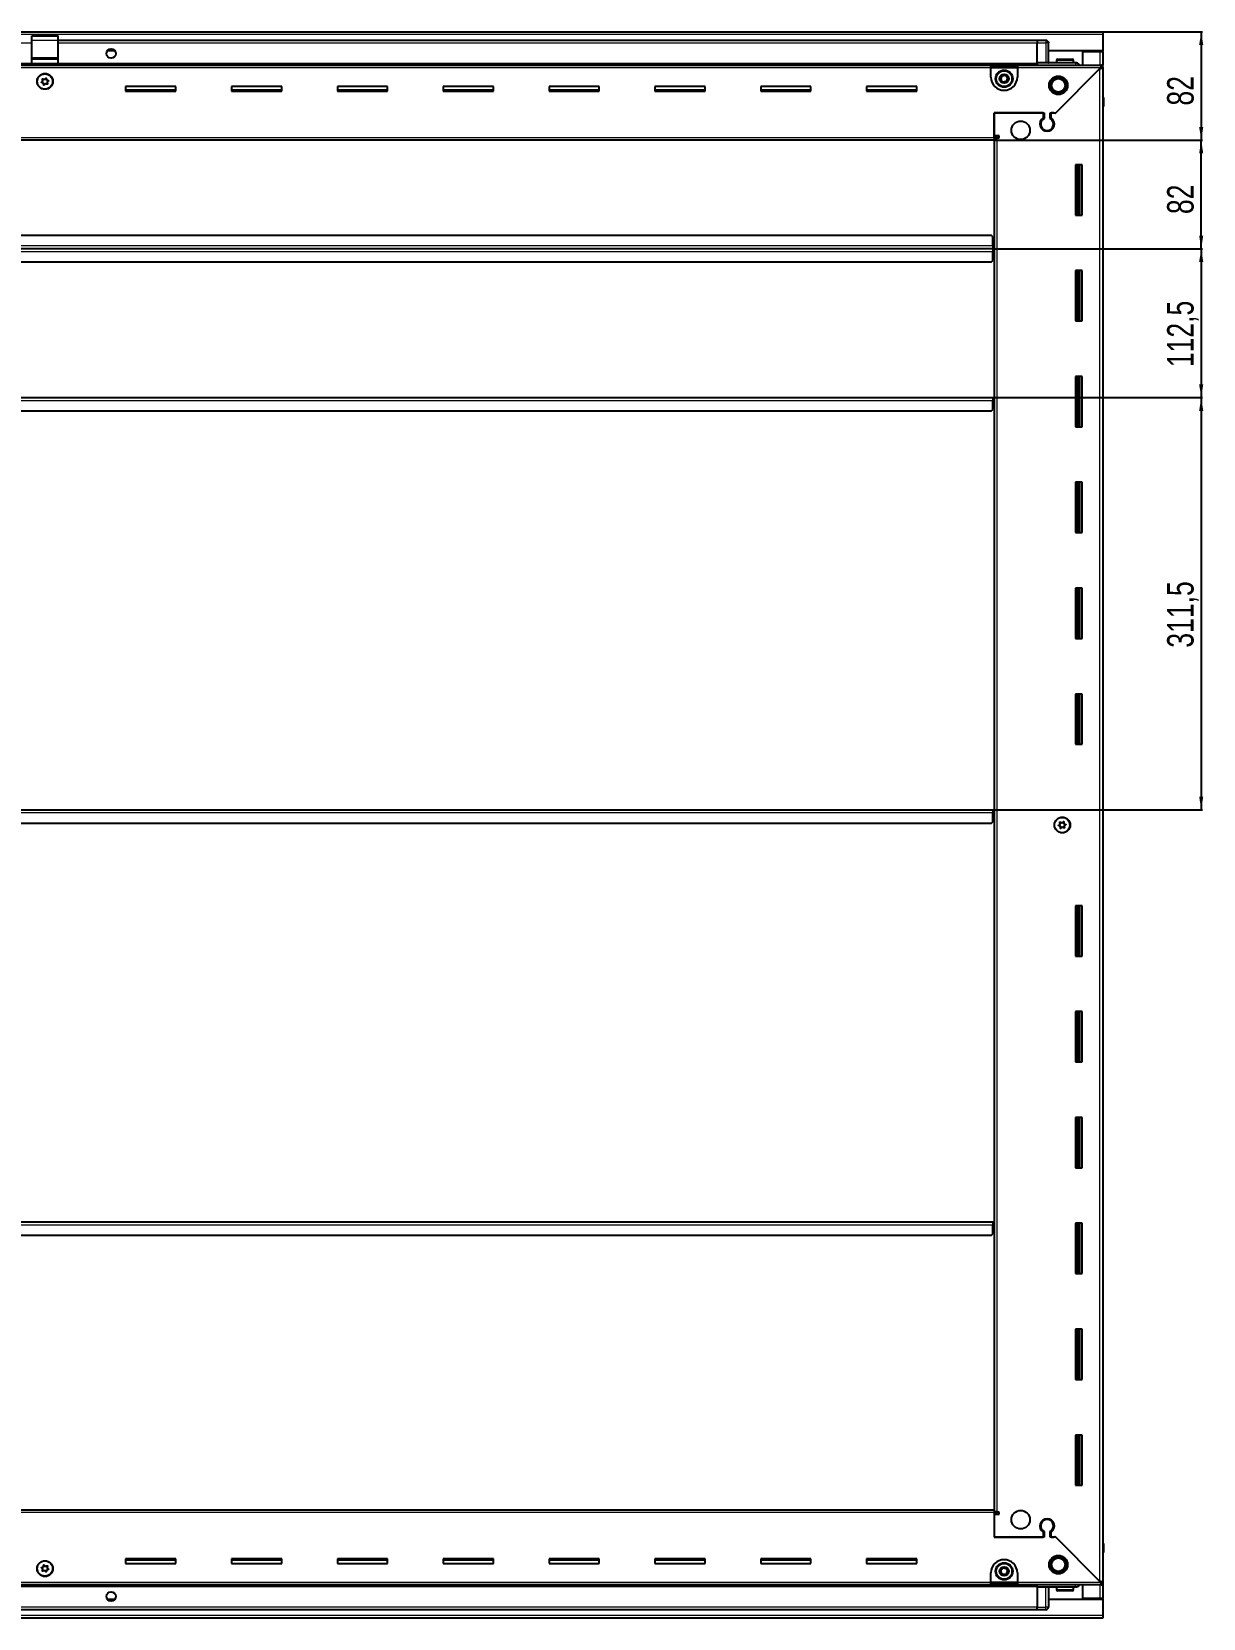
# Model space of a CAD drawing. Header units: millimetres. Extents: x 1132 to 6872, y -1199 to 2270.
# Drawn here: x 5987 to 6872, y 848 to 2047 of the extents above; entities that cross this region are included whole.
import ezdxf

# ---------------------------------------------------------------- set-up
doc = ezdxf.new("R2010")
doc.units = ezdxf.units.MM
doc.layers.add('FORMAT', color=7, linetype='Continuous')
doc.styles.add('SLDTEXTSTYLE0', font='TXT', dxfattribs={"width": 0.75})
doc.dimstyles.new('SLDDIMSTYLE0', dxfattribs={"dimtxt": 20, "dimasz": 10, "dimexe": 0, "dimexo": 0.0625, "dimgap": 5, "dimtad": 2, "dimdec": 1, "dimrnd": 1e-09, "dimzin": 12, "dimdsep": 46, "dimtxsty": 'SLDTEXTSTYLE0', "dimsah": 1, "dimcen": 0.09, "dimadec": 0, "dimazin": 3, "dimtfac": 1, "dimtofl": 0, "dimtmove": 0, "dimatfit": 3, "dimfxl": 0, "dimfrac": 2, "dimtolj": 1, "dimtzin": 12, "dimarcsym": 0})

# ---------------------------------------------------------------- blocks, each defined once
blk = doc.blocks.new('_D_7')
at = {"layer": 'FORMAT'}
for p, q in [((6796.1, 2046.6), (6871.6, 2046.6)), ((6870.6, 2046.6), (6870.6, 1964.6)), ((6714.1, 1964.6), (6871.6, 1964.6))]:
    blk.add_line(p, q, dxfattribs=at)
for points in [[(6870.6, 2046.6), (6869, 2036.6), (6872.1, 2036.6)], [(6870.6, 1964.6), (6872.1, 1974.6), (6869, 1974.6)]]:
    blk.add_solid(points, dxfattribs=at)
at = {"layer": 'FORMAT', "insert": (6844.8, 1990.8), "char_height": 20, "attachment_point": 1, "rotation": 90, "style": 'SLDTEXTSTYLE0'}
blk.add_mtext('82', dxfattribs=at)
blk = doc.blocks.new('_D_8')
at = {"layer": 'FORMAT'}
for p, q in [((6714.1, 1964.6), (6871.6, 1964.6)), ((6870.6, 1882.6), (6870.6, 1964.6)), ((6713.1, 1882.6), (6871.6, 1882.6))]:
    blk.add_line(p, q, dxfattribs=at)
for points in [[(6870.6, 1964.6), (6869, 1954.6), (6872.1, 1954.6)], [(6870.6, 1882.6), (6872.1, 1892.6), (6869, 1892.6)]]:
    blk.add_solid(points, dxfattribs=at)
at = {"layer": 'FORMAT', "insert": (6844.8, 1908.8), "char_height": 20, "attachment_point": 1, "rotation": 90, "style": 'SLDTEXTSTYLE0'}
blk.add_mtext('82', dxfattribs=at)
blk = doc.blocks.new('_D_9')
at = {"layer": 'FORMAT'}
for p, q in [((6713.1, 1882.6), (6871.6, 1882.6)), ((6870.6, 1882.6), (6870.6, 1770.1)), ((6713.1, 1770.1), (6871.6, 1770.1))]:
    blk.add_line(p, q, dxfattribs=at)
for points in [[(6870.6, 1882.6), (6869, 1872.6), (6872.1, 1872.6)], [(6870.6, 1770.1), (6872.1, 1780.1), (6869, 1780.1)]]:
    blk.add_solid(points, dxfattribs=at)
at = {"layer": 'FORMAT', "insert": (6844.8, 1793.1), "char_height": 20, "attachment_point": 1, "rotation": 90, "style": 'SLDTEXTSTYLE0'}
blk.add_mtext('112,5', dxfattribs=at)
blk = doc.blocks.new('_D_10')
at = {"layer": 'FORMAT'}
for p, q in [((6713.1, 1770.1), (6871.6, 1770.1)), ((6870.6, 1770.1), (6870.6, 1458.6)), ((6713.1, 1458.6), (6871.6, 1458.6))]:
    blk.add_line(p, q, dxfattribs=at)
for points in [[(6870.6, 1770.1), (6869, 1760.1), (6872.1, 1760.1)], [(6870.6, 1458.6), (6872.1, 1468.6), (6869, 1468.6)]]:
    blk.add_solid(points, dxfattribs=at)
at = {"layer": 'FORMAT', "insert": (6844.8, 1581.1), "char_height": 20, "attachment_point": 1, "rotation": 90, "style": 'SLDTEXTSTYLE0'}
blk.add_mtext('311,5', dxfattribs=at)

msp = doc.modelspace()

# ---------------------------------------------------------------- linework, layer by layer
at = {"color": 7, "linetype": 'Continuous', "lineweight": 25}
for p, q in [((5197.09, 2046.6), (6796.09, 2046.6)), ((5986.59, 2043.6), (6006.59, 2043.6)), ((5986.59, 2040.34), (5986.59, 2043.6)), ((5986.59, 2027.19), (5986.59, 2040.34)), ((6006.59, 2040.34), (6006.59, 2043.6)), ((6006.59, 2027.19), (6006.59, 2040.34)), ((6746.59, 2039.95), (6006.59, 2039.95)), ((6746.59, 2040.1), (6746.59, 2040.1)), ((6753.09, 2040.1), (6746.59, 2040.1)), ((6753.09, 2040.1), (6746.59, 2040.1)), ((6746.59, 2040.1), (6746.59, 2038.1)), ((6796.09, 2046.6), (6796.09, 2044.5)), ((6796.09, 2044.5), (6796.09, 2032.1)), ((5986.59, 2026.1), (5986.59, 2027.19)), ((6006.59, 2026.1), (6006.59, 2027.19)), ((6049.46, 2032.1), (6043.71, 2032.1)), ((6746.59, 2023.1), (6746.59, 2038.1)), ((6755.09, 2038.1), (6755.09, 2038.1)), ((6755.09, 2023.1), (6755.09, 2038.1)), ((6796.09, 2032.1), (6755.09, 2032.1)), ((6781.09, 2031.6), (6793.99, 2031.6)), ((6781.09, 2021.35), (6781.09, 2031.6)), ((6793.99, 2031.6), (6796.09, 2031.6)), ((6794.59, 2031.6), (6794.59, 2032.1)), ((6796.09, 2031.6), (6796.09, 2032.1)), ((6796.09, 2031.6), (6796.09, 2021.35)), ((5246.59, 2021.95), (6746.59, 2021.95)), ((5281.59, 2021.35), (6711.59, 2021.35)), ((5986.59, 2026.1), (6006.59, 2026.1)), ((5986.59, 2022.6), (5986.59, 2026.1)), ((5986.59, 2022.6), (6006.59, 2022.6)), ((5990.59, 2022.6), (5990.59, 2021.95)), ((5993.09, 2021.95), (5993.09, 2022.6)), ((6000.09, 2021.95), (6000.09, 2022.6)), ((6002.59, 2021.95), (6002.59, 2022.6)), ((6006.59, 2022.6), (6006.59, 2026.1)), ((6711.59, 2019.25), (6711.59, 2021.35)), ((6711.59, 2021.35), (6731.59, 2021.35)), ((6711.59, 2019.85), (6731.59, 2019.85)), ((6711.59, 2012.35), (6711.59, 2019.25)), ((6731.59, 2021.35), (6795.09, 2021.35)), ((6731.59, 2021.35), (6731.59, 2019.25)), ((6731.59, 2019.25), (6731.59, 2012.35)), ((6746.59, 2023.1), (6746.59, 2022.6)), ((6775.59, 2023.1), (6746.59, 2023.1)), ((6748.09, 2023.04), (6748.09, 2023.1)), ((6793.99, 2018.75), (6759.89, 1984.65)), ((6760.59, 1985.35), (6794.49, 2019.25)), ((6761.09, 2025), (6761.09, 2023.1)), ((6761.89, 2025.8), (6773.29, 2025.8)), ((6774.09, 2023.1), (6774.09, 2025)), ((6794.59, 2019.35), (6796.09, 2019.35)), ((6795.09, 2019.85), (6795.09, 2021.35)), ((6795.09, 2021.35), (6796.09, 2021.35)), ((6795.09, 2019.85), (6796.09, 2019.85)), ((6796.09, 2019.85), (6796.09, 2021.35)), ((6796.09, 2019.85), (6796.09, 2019.35)), ((6796.09, 2019.35), (6796.09, 874.85)), ((6095.59, 2005.1), (6057.59, 2005.1)), ((6057.59, 2005.1), (6057.59, 2001.6)), ((6095.59, 2002.35), (6057.59, 2002.35)), ((6095.59, 2001.6), (6095.59, 2005.1)), ((6175.59, 2005.1), (6137.59, 2005.1)), ((6137.59, 2005.1), (6137.59, 2001.6)), ((6175.59, 2002.35), (6137.59, 2002.35)), ((6175.59, 2001.6), (6175.59, 2005.1)), ((6255.59, 2005.1), (6217.59, 2005.1)), ((6217.59, 2005.1), (6217.59, 2001.6)), ((6255.59, 2002.35), (6217.59, 2002.35)), ((6255.59, 2001.6), (6255.59, 2005.1)), ((6335.59, 2005.1), (6297.59, 2005.1)), ((6297.59, 2005.1), (6297.59, 2001.6)), ((6335.59, 2002.35), (6297.59, 2002.35)), ((6335.59, 2001.6), (6335.59, 2005.1)), ((6415.59, 2005.1), (6377.59, 2005.1)), ((6377.59, 2005.1), (6377.59, 2001.6)), ((6415.59, 2002.35), (6377.59, 2002.35)), ((6415.59, 2001.6), (6415.59, 2005.1)), ((6495.59, 2005.1), (6457.59, 2005.1)), ((6457.59, 2005.1), (6457.59, 2001.6)), ((6495.59, 2002.35), (6457.59, 2002.35)), ((6495.59, 2001.6), (6495.59, 2005.1)), ((6575.59, 2005.1), (6537.59, 2005.1)), ((6537.59, 2005.1), (6537.59, 2001.6)), ((6575.59, 2002.35), (6537.59, 2002.35)), ((6575.59, 2001.6), (6575.59, 2005.1)), ((6655.59, 2005.1), (6617.59, 2005.1)), ((6617.59, 2005.1), (6617.59, 2001.6)), ((6655.59, 2002.35), (6617.59, 2002.35)), ((6655.59, 2001.6), (6655.59, 2005.1)), ((6057.59, 2001.6), (6095.59, 2001.6)), ((6137.59, 2001.6), (6175.59, 2001.6)), ((6217.59, 2001.6), (6255.59, 2001.6)), ((6297.59, 2001.6), (6335.59, 2001.6)), ((6377.59, 2001.6), (6415.59, 2001.6)), ((6457.59, 2001.6), (6495.59, 2001.6)), ((6537.59, 2001.6), (6575.59, 2001.6)), ((6617.59, 2001.6), (6655.59, 2001.6)), ((6796.09, 1997.93), (6796.09, 1997.93)), ((6796.59, 1996.6), (6796.59, 1990.1)), ((6796.59, 1990.1), (6796.59, 1996.6)), ((6714.09, 1985.35), (6751.79, 1985.35)), ((6714.09, 1966.7), (6714.09, 1985.35)), ((6714.09, 1985.35), (6714.09, 1968.1)), ((6751.09, 1985.35), (6714.09, 1985.35)), ((6751.09, 1985.35), (6751.09, 1981.46)), ((6751.79, 1985.35), (6751.79, 1981.07)), ((6756.39, 1985.35), (6760.59, 1985.35)), ((6756.39, 1981.07), (6756.39, 1985.35)), ((6759.19, 1985.35), (6757.09, 1985.35)), ((6757.09, 1981.46), (6757.09, 1985.35)), ((6759.89, 1984.65), (6759.19, 1985.35)), ((6796.09, 1990.1), (6796.59, 1990.1)), ((6796.44, 904.1), (6796.44, 1990.1)), ((6796.59, 1990.1), (6796.59, 1990.1)), ((6796.59, 1990.1), (6796.59, 1990.1)), ((6714.09, 1968.1), (6716.94, 1968.1)), ((6716.09, 1967.1), (6714.09, 1967.1)), ((6714.09, 1966.7), (6714.09, 1964.6)), ((6716.09, 1966.1), (6716.09, 1967.1)), ((6756.09, 1972.49), (6756.09, 1971.73)), ((6714.09, 1964.6), (5279.09, 1964.6)), ((6714.09, 1966.1), (6716.19, 1966.1)), ((6714.09, 1964.6), (6714.09, 929.6)), ((6716.94, 1966.1), (6716.19, 1966.1)), ((6775.59, 1946.1), (6775.59, 1908.1)), ((6780.59, 1946.1), (6775.59, 1946.1)), ((6776.61, 1946.1), (6776.61, 1908.1)), ((6776.65, 1946.1), (6776.65, 1908.1)), ((6778.44, 1946.1), (6778.44, 1908.1)), ((6780.59, 1908.1), (6780.59, 1946.1)), ((6775.59, 1908.1), (6780.59, 1908.1)), ((6713.09, 1882.6), (5280.09, 1882.6)), ((6712.09, 1892.6), (5281.09, 1892.6)), ((6713.09, 1891.6), (6712.09, 1892.6)), ((6713.09, 1884.7), (6713.09, 1891.6)), ((6713.34, 1885.45), (6713.09, 1885.45)), ((6713.09, 1884.7), (6713.09, 1882.6)), ((6713.09, 1882.6), (6713.09, 1880.5)), ((6713.34, 1882.6), (6713.34, 1885.45)), ((6713.34, 1879.75), (6713.34, 1882.6)), ((6714.09, 1882.6), (6713.34, 1882.6)), ((5281.09, 1872.6), (6712.09, 1872.6)), ((6712.09, 1872.6), (6713.09, 1873.6)), ((6713.09, 1873.6), (6713.09, 1880.5)), ((6713.09, 1879.75), (6713.34, 1879.75)), ((6775.59, 1866.1), (6775.59, 1828.1)), ((6780.59, 1866.1), (6775.59, 1866.1)), ((6776.61, 1866.1), (6776.61, 1828.1)), ((6776.65, 1866.1), (6776.65, 1828.1)), ((6778.44, 1866.1), (6778.44, 1828.1)), ((6780.59, 1828.1), (6780.59, 1866.1)), ((6775.59, 1828.1), (6780.59, 1828.1)), ((6775.59, 1786.1), (6775.59, 1748.1)), ((6780.59, 1786.1), (6775.59, 1786.1)), ((6776.61, 1786.1), (6776.61, 1748.1)), ((6776.65, 1786.1), (6776.65, 1748.1)), ((6778.44, 1786.1), (6778.44, 1748.1)), ((6780.59, 1748.1), (6780.59, 1786.1)), ((5280.09, 1770.1), (6713.09, 1770.1)), ((6713.09, 1770.1), (6713.09, 1768)), ((6713.09, 1761.1), (6713.09, 1768)), ((6713.09, 1767.25), (6713.34, 1767.25)), ((6713.34, 1767.25), (6713.34, 1770.1)), ((6713.34, 1770.1), (6714.09, 1770.1)), ((5281.09, 1760.1), (6712.09, 1760.1)), ((6712.09, 1760.1), (6713.09, 1761.1)), ((6775.59, 1748.1), (6780.59, 1748.1)), ((6775.59, 1706.1), (6775.59, 1668.1)), ((6780.59, 1706.1), (6775.59, 1706.1)), ((6776.61, 1706.1), (6776.61, 1668.1)), ((6776.65, 1706.1), (6776.65, 1668.1)), ((6778.44, 1706.1), (6778.44, 1668.1)), ((6780.59, 1668.1), (6780.59, 1706.1)), ((6775.59, 1668.1), (6780.59, 1668.1)), ((6775.59, 1626.1), (6775.59, 1588.1)), ((6780.59, 1626.1), (6775.59, 1626.1)), ((6776.61, 1626.1), (6776.61, 1588.1)), ((6776.65, 1626.1), (6776.65, 1588.1)), ((6778.44, 1626.1), (6778.44, 1588.1)), ((6780.59, 1588.1), (6780.59, 1626.1)), ((6775.59, 1588.1), (6780.59, 1588.1)), ((6775.59, 1546.1), (6775.59, 1508.1)), ((6780.59, 1546.1), (6775.59, 1546.1)), ((6776.61, 1546.1), (6776.61, 1508.1)), ((6776.65, 1546.1), (6776.65, 1508.1)), ((6778.44, 1546.1), (6778.44, 1508.1)), ((6780.59, 1508.1), (6780.59, 1546.1)), ((6775.59, 1508.1), (6780.59, 1508.1)), ((5280.09, 1458.6), (6713.09, 1458.6)), ((6713.09, 1458.6), (6713.09, 1456.5)), ((6713.09, 1449.6), (6713.09, 1456.5)), ((6713.09, 1455.75), (6713.34, 1455.75)), ((6713.34, 1455.75), (6713.34, 1458.6)), ((6713.34, 1458.6), (6714.09, 1458.6)), ((5281.09, 1448.6), (6712.09, 1448.6)), ((6712.09, 1448.6), (6713.09, 1449.6)), ((6775.59, 1386.1), (6775.59, 1348.1)), ((6780.59, 1386.1), (6775.59, 1386.1)), ((6776.61, 1386.1), (6776.61, 1348.1)), ((6776.65, 1386.1), (6776.65, 1348.1)), ((6778.44, 1386.1), (6778.44, 1348.1)), ((6780.59, 1348.1), (6780.59, 1386.1)), ((6775.59, 1348.1), (6780.59, 1348.1)), ((6775.59, 1306.1), (6775.59, 1268.1)), ((6780.59, 1306.1), (6775.59, 1306.1)), ((6776.61, 1306.1), (6776.61, 1268.1)), ((6776.65, 1306.1), (6776.65, 1268.1)), ((6778.44, 1306.1), (6778.44, 1268.1)), ((6780.59, 1268.1), (6780.59, 1306.1)), ((6775.59, 1268.1), (6780.59, 1268.1)), ((6775.59, 1226.1), (6775.59, 1188.1)), ((6780.59, 1226.1), (6775.59, 1226.1)), ((6776.61, 1226.1), (6776.61, 1188.1)), ((6776.65, 1226.1), (6776.65, 1188.1)), ((6778.44, 1226.1), (6778.44, 1188.1)), ((6780.59, 1188.1), (6780.59, 1226.1)), ((6775.59, 1188.1), (6780.59, 1188.1)), ((5280.09, 1147.1), (6713.09, 1147.1)), ((6713.09, 1147.1), (6713.09, 1145)), ((6713.09, 1138.1), (6713.09, 1145)), ((6713.09, 1144.25), (6713.34, 1144.25)), ((6713.34, 1144.25), (6713.34, 1147.1)), ((6713.34, 1147.1), (6714.09, 1147.1)), ((6775.59, 1146.1), (6775.59, 1108.1)), ((6780.59, 1146.1), (6775.59, 1146.1)), ((6776.61, 1146.1), (6776.61, 1108.1)), ((6776.65, 1146.1), (6776.65, 1108.1)), ((6778.44, 1146.1), (6778.44, 1108.1)), ((6780.59, 1108.1), (6780.59, 1146.1)), ((5281.09, 1137.1), (6712.09, 1137.1)), ((6712.09, 1137.1), (6713.09, 1138.1)), ((6775.59, 1108.1), (6780.59, 1108.1)), ((6775.59, 1066.1), (6775.59, 1028.1)), ((6780.59, 1066.1), (6775.59, 1066.1)), ((6776.61, 1066.1), (6776.61, 1028.1)), ((6776.65, 1066.1), (6776.65, 1028.1)), ((6778.44, 1066.1), (6778.44, 1028.1)), ((6780.59, 1028.1), (6780.59, 1066.1)), ((6775.59, 1028.1), (6780.59, 1028.1)), ((6775.59, 986.1), (6775.59, 948.1)), ((6780.59, 986.1), (6775.59, 986.1)), ((6776.61, 986.1), (6776.61, 948.1)), ((6776.65, 986.1), (6776.65, 948.1)), ((6778.44, 986.1), (6778.44, 948.1)), ((6780.59, 948.1), (6780.59, 986.1)), ((6775.59, 948.1), (6780.59, 948.1)), ((5279.09, 929.6), (6714.09, 929.6)), ((6714.09, 929.6), (6714.09, 927.5)), ((6716.19, 928.1), (6714.09, 928.1)), ((6714.09, 927.5), (6714.09, 908.85)), ((6714.09, 927.1), (6716.09, 927.1)), ((6714.09, 926.1), (6714.09, 908.85)), ((6716.94, 926.1), (6714.09, 926.1)), ((6716.09, 927.1), (6716.09, 928.1)), ((6716.19, 928.1), (6716.94, 928.1)), ((6751.09, 912.74), (6751.09, 908.85)), ((6751.79, 913.14), (6751.79, 908.85)), ((6756.09, 922.48), (6756.09, 921.72)), ((6756.39, 908.85), (6756.39, 913.14)), ((6757.09, 908.85), (6757.09, 912.74)), ((6751.79, 908.85), (6714.09, 908.85)), ((6714.09, 908.85), (6751.09, 908.85)), ((6760.59, 908.85), (6756.39, 908.85)), ((6757.09, 908.85), (6759.19, 908.85)), ((6759.19, 908.85), (6759.89, 909.55)), ((6759.89, 909.55), (6793.99, 875.45)), ((6794.49, 874.95), (6760.59, 908.85)), ((6796.09, 904.1), (6796.59, 904.1)), ((6796.59, 904.1), (6796.59, 904.1)), ((6796.59, 897.6), (6796.59, 904.1)), ((6796.59, 904.1), (6796.59, 897.6)), ((6095.59, 892.6), (6057.59, 892.6)), ((6057.59, 892.6), (6057.59, 889.1)), ((6057.59, 891.85), (6095.59, 891.85)), ((6057.59, 889.1), (6095.59, 889.1)), ((6095.59, 889.1), (6095.59, 892.6)), ((6175.59, 892.6), (6137.59, 892.6)), ((6137.59, 892.6), (6137.59, 889.1)), ((6137.59, 891.85), (6175.59, 891.85)), ((6137.59, 889.1), (6175.59, 889.1)), ((6175.59, 889.1), (6175.59, 892.6)), ((6255.59, 892.6), (6217.59, 892.6)), ((6217.59, 892.6), (6217.59, 889.1)), ((6217.59, 891.85), (6255.59, 891.85)), ((6217.59, 889.1), (6255.59, 889.1)), ((6255.59, 889.1), (6255.59, 892.6)), ((6335.59, 892.6), (6297.59, 892.6)), ((6297.59, 892.6), (6297.59, 889.1)), ((6297.59, 891.85), (6335.59, 891.85)), ((6297.59, 889.1), (6335.59, 889.1)), ((6335.59, 889.1), (6335.59, 892.6)), ((6415.59, 892.6), (6377.59, 892.6)), ((6377.59, 892.6), (6377.59, 889.1)), ((6377.59, 891.85), (6415.59, 891.85)), ((6377.59, 889.1), (6415.59, 889.1)), ((6415.59, 889.1), (6415.59, 892.6)), ((6495.59, 892.6), (6457.59, 892.6)), ((6457.59, 892.6), (6457.59, 889.1)), ((6457.59, 891.85), (6495.59, 891.85)), ((6457.59, 889.1), (6495.59, 889.1)), ((6495.59, 889.1), (6495.59, 892.6)), ((6575.59, 892.6), (6537.59, 892.6)), ((6537.59, 892.6), (6537.59, 889.1)), ((6537.59, 891.85), (6575.59, 891.85)), ((6537.59, 889.1), (6575.59, 889.1)), ((6575.59, 889.1), (6575.59, 892.6)), ((6655.59, 892.6), (6617.59, 892.6)), ((6617.59, 892.6), (6617.59, 889.1)), ((6617.59, 891.85), (6655.59, 891.85)), ((6617.59, 889.1), (6655.59, 889.1)), ((6655.59, 889.1), (6655.59, 892.6)), ((6711.59, 874.95), (6711.59, 881.85)), ((6731.59, 881.85), (6731.59, 874.95)), ((6746.59, 872.25), (5246.59, 872.25)), ((6711.59, 872.85), (5281.59, 872.85)), ((6711.59, 872.85), (6711.59, 874.95)), ((6731.59, 874.35), (6711.59, 874.35)), ((6731.59, 872.85), (6711.59, 872.85)), ((6731.59, 874.95), (6731.59, 872.85)), ((6795.09, 872.85), (6731.59, 872.85)), ((6746.59, 871.1), (6746.59, 871.6)), ((6775.59, 871.1), (6746.59, 871.1)), ((6746.59, 871.1), (6746.59, 856.1)), ((6755.09, 871.1), (6755.09, 856.1)), ((6761.09, 871.1), (6761.09, 869.2)), ((6768.88, 868.4), (6761.89, 868.4)), ((6773.29, 868.4), (6768.88, 868.4)), ((6774.09, 869.2), (6774.09, 871.1)), ((6781.09, 862.6), (6781.09, 872.85)), ((6794.59, 874.85), (6796.09, 874.85)), ((6795.09, 874.35), (6795.09, 872.85)), ((6796.09, 874.35), (6795.09, 874.35)), ((6796.09, 872.85), (6795.09, 872.85)), ((6796.09, 874.85), (6796.09, 874.35)), ((6796.09, 874.35), (6796.09, 872.85)), ((6796.09, 872.85), (6796.09, 862.6)), ((5246.59, 854.25), (6746.59, 854.25)), ((6043.71, 862.1), (6049.46, 862.1)), ((6746.59, 854.1), (6746.59, 856.1)), ((6746.59, 854.1), (6746.59, 854.1)), ((6753.09, 854.1), (6746.59, 854.1)), ((6746.59, 854.1), (6746.59, 854.1)), ((6753.09, 854.1), (6746.59, 854.1)), ((6754.41, 854.6), (6754.41, 854.6)), ((6755.09, 862.1), (6796.09, 862.1)), ((6793.99, 862.6), (6781.09, 862.6)), ((6796.09, 862.6), (6793.99, 862.6)), ((6794.59, 862.1), (6794.59, 862.6)), ((6796.09, 862.1), (6796.09, 862.6)), ((6796.09, 862.1), (6796.09, 849.7)), ((6796.09, 847.6), (5197.09, 847.6)), ((6796.09, 849.7), (6796.09, 847.6))]:
    msp.add_line(p, q, dxfattribs=at)
at = {"color": 8, "linetype": 'Continuous', "lineweight": 18}
for p, q in [((6796.09, 2044.5), (5197.09, 2044.5)), ((5986.59, 2040.34), (6006.59, 2040.34)), ((6753.09, 2040.1), (6753.09, 2038.1)), ((5986.59, 2037.95), (5246.59, 2037.95)), ((5986.59, 2027.19), (6006.59, 2027.19)), ((6746.59, 2037.95), (6006.59, 2037.95)), ((6746.59, 2038.1), (6753.09, 2038.1)), ((6755.09, 2038.1), (6753.09, 2038.1)), ((6753.09, 2038.1), (6753.09, 2023.1)), ((6793.99, 2032.1), (6793.99, 2031.6)), ((6793.99, 2031.6), (6793.99, 2021.35)), ((5986.59, 2022.6), (5246.59, 2022.6)), ((6746.59, 2021.37), (5246.59, 2021.37)), ((6711.59, 2019.25), (5281.59, 2019.25)), ((5992.59, 2021.95), (5992.59, 2022.6)), ((6000.59, 2021.95), (6000.59, 2022.6)), ((6746.59, 2022.6), (6006.59, 2022.6)), ((6711.59, 2019.25), (6731.59, 2019.25)), ((6794.49, 2019.25), (6731.59, 2019.25)), ((6761.09, 2025), (6774.09, 2025)), ((6793.99, 875.45), (6793.99, 2018.75)), ((6796.09, 1996.6), (6796.59, 1996.6)), ((5279.09, 1966.7), (6714.09, 1966.7)), ((6716.19, 1966.1), (6716.19, 928.1)), ((6777.85, 1908.1), (6777.85, 1946.1)), ((6779.09, 1908.1), (6779.09, 1946.1)), ((6713.09, 1884.7), (5280.09, 1884.7)), ((5280.09, 1880.5), (6713.09, 1880.5)), ((6777.85, 1828.1), (6777.85, 1866.1)), ((6779.09, 1828.1), (6779.09, 1866.1)), ((6777.85, 1748.1), (6777.85, 1786.1)), ((6779.09, 1748.1), (6779.09, 1786.1)), ((5280.09, 1768), (6713.09, 1768)), ((6777.85, 1668.1), (6777.85, 1706.1)), ((6779.09, 1668.1), (6779.09, 1706.1)), ((6777.85, 1588.1), (6777.85, 1626.1)), ((6779.09, 1588.1), (6779.09, 1626.1)), ((6777.85, 1508.1), (6777.85, 1546.1)), ((6779.09, 1508.1), (6779.09, 1546.1)), ((5280.09, 1456.5), (6713.09, 1456.5)), ((6777.85, 1348.1), (6777.85, 1386.1)), ((6779.09, 1348.1), (6779.09, 1386.1)), ((6777.85, 1268.1), (6777.85, 1306.1)), ((6779.09, 1268.1), (6779.09, 1306.1)), ((6777.85, 1188.1), (6777.85, 1226.1)), ((6779.09, 1188.1), (6779.09, 1226.1)), ((5280.09, 1145), (6713.09, 1145)), ((6777.85, 1108.1), (6777.85, 1146.1)), ((6779.09, 1108.1), (6779.09, 1146.1)), ((6777.85, 1028.1), (6777.85, 1066.1)), ((6779.09, 1028.1), (6779.09, 1066.1)), ((6777.85, 948.1), (6777.85, 986.1)), ((6779.09, 948.1), (6779.09, 986.1)), ((6714.09, 927.5), (5279.09, 927.5)), ((6796.09, 897.6), (6796.59, 897.6)), ((5246.59, 872.84), (6746.59, 872.84)), ((5246.59, 871.6), (6746.59, 871.6)), ((5281.59, 874.95), (6711.59, 874.95)), ((6731.59, 874.95), (6711.59, 874.95)), ((6731.59, 874.95), (6794.49, 874.95)), ((6753.09, 856.1), (6753.09, 871.1)), ((6769.06, 869.2), (6761.09, 869.2)), ((6774.09, 869.2), (6769.06, 869.2)), ((6793.99, 872.85), (6793.99, 862.6)), ((5246.59, 856.25), (6746.59, 856.25)), ((6746.59, 856.1), (6753.09, 856.1)), ((6755.09, 856.1), (6753.09, 856.1)), ((6753.09, 854.1), (6753.09, 856.1)), ((6793.99, 862.6), (6793.99, 862.1)), ((6796.09, 849.7), (5197.09, 849.7))]:
    msp.add_line(p, q, dxfattribs=at)
at = {"color": 7, "linetype": 'Continuous', "lineweight": 25, "flags": 128}
msp.add_lwpolyline([(6754.94, 2038.86), (6755.05, 2038.49), (6755.09, 2038.1)], dxfattribs=at)
at = {"color": 7, "linetype": 'Continuous', "lineweight": 25}
for centre, radius in [((6046.59, 2030.1), 3.5), ((5996.59, 2009.1), 6), ((5996.59, 2008.95), 5.79), ((6721.59, 2011.1), 6.5), ((6721.59, 2011.1), 3.46), ((5996.59, 2008.95), 1.85), ((6762.59, 2006.1), 7), ((6762.59, 2006.1), 6.02), ((6762.59, 2006.1), 5.1), ((6734.09, 1972.1), 7), ((6765.59, 1447.1), 6), ((6765.44, 1447.1), 5.79), ((6765.44, 1447.1), 1.85), ((6734.09, 922.1), 7), ((5996.59, 885.1), 6), ((5996.59, 885.25), 5.79), ((6721.59, 883.1), 6.5), ((6762.59, 888.1), 7), ((6762.59, 888.1), 6.03), ((6762.59, 888.1), 5.1), ((5996.59, 885.25), 1.85), ((6721.59, 883.1), 3.46), ((6046.59, 864.1), 3.5)]:
    msp.add_circle(centre, radius, dxfattribs=at)
at = {"color": 8, "linetype": 'Continuous', "lineweight": 18}
for centre in [(6721.59, 2011.1), (6721.59, 883.1)]:
    msp.add_circle(centre, 5.7, dxfattribs=at)
at = {"color": 7, "linetype": 'Continuous', "lineweight": 25}
for centre, radius, start, end in [((6753.09, 2038.1), 2, 0, 90), ((6755.29, 2023.3), 0.2, 180, 270), ((6761.89, 2025), 0.8, 90, 180), ((6773.29, 2025), 0.8, 0, 90), ((6721.59, 2012.35), 10, 180, 270), ((6721.59, 2011.1), 2.5, 160.11158, 220.11158), ((6721.59, 2011.1), 2.5, 100.11158, 160.11158), ((6721.59, 2011.1), 2.5, 220.11158, 280.11158), ((6721.59, 2011.1), 2.5, 40.11158, 100.11158), ((6721.59, 2012.35), 10, 270, 0), ((6721.59, 2011.1), 2.5, 280.11158, 340.11158), ((6721.59, 2011.1), 2.5, 340.11158, 40.11158), ((6794.59, 1996.6), 2, 0, 41.40962), ((6794.59, 1996.6), 2, 0, 41.40962), ((6754.09, 1976.85), 5.5, 123.05573, 56.94427), ((6754.09, 1976.85), 4.8, 118.63099, 61.36901), ((6716.94, 1967.1), 1, 270, 90), ((6716.94, 927.1), 1, 270, 90), ((6754.09, 917.35), 5.5, 303.05573, 236.94427), ((6754.09, 917.35), 4.8, 298.63099, 241.36901), ((6721.59, 881.85), 10, 90, 180), ((6721.59, 881.85), 10, 0, 90), ((6794.59, 897.6), 2, 318.59038, 0), ((6721.59, 883.1), 2.5, 147.04236, 207.04236), ((6721.59, 883.1), 2.5, 207.04236, 267.04236), ((6721.59, 883.1), 2.5, 87.04236, 147.04236), ((6721.59, 883.1), 2.5, 267.04236, 327.04236), ((6721.59, 883.1), 2.5, 27.04236, 87.04236), ((6721.59, 883.1), 2.5, 327.04236, 27.04236), ((6755.29, 870.9), 0.2, 90, 180), ((6761.89, 869.2), 0.8, 180, 270), ((6773.29, 869.2), 0.8, 270, 360), ((6753.09, 856.1), 2, 270, 0)]:
    msp.add_arc(centre, radius, start, end, dxfattribs=at)
for points, knots in [([(6746.59, 2023.1), (6746.59, 2023.07), (6746.59, 2022.99), (6746.59, 2022.37), (6746.59, 2021.81), (6746.59, 2021.44), (6746.59, 2021.43)], [0, 0, 0, 0, 0.3302662, 0.6605324, 0.9907986, 1, 1, 1, 1]), ([(6778.8, 2021.35), (6778.68, 2021.55), (6778.3, 2022.2), (6777.14, 2022.91), (6776.11, 2023.04), (6775.59, 2023.1)], [0, 0, 0, 0, 0.1822499, 0.5911249, 1, 1, 1, 1]), ([(6793.99, 2018.75), (6794.24, 2018.8), (6794.73, 2018.89), (6795.38, 2019.02), (6795.84, 2019.15), (6796.06, 2019.27), (6796.08, 2019.33), (6796.09, 2019.35)], [0, 0, 0, 0, 0.23025534, 0.4485219, 0.6667858, 0.88504963, 1, 1, 1, 1]), ([(6795.09, 2021.35), (6795.04, 2021.33), (6794.95, 2021.28), (6794.82, 2020.88), (6794.69, 2020.32), (6794.58, 2019.75), (6794.51, 2019.38), (6794.49, 2019.25)], [0, 0, 0, 0, 0.2302553, 0.4485219, 0.6667858, 0.8850496, 1, 1, 1, 1]), ([(5994.7, 2011.03), (5994.69, 2011.02), (5994.68, 2010.99), (5994.67, 2010.94), (5994.68, 2010.79), (5994.78, 2010.42), (5994.92, 2009.89), (5994.75, 2009.28), (5994.39, 2008.91), (5994.09, 2008.66), (5993.91, 2008.5), (5993.86, 2008.42), (5993.85, 2008.38), (5993.85, 2008.35), (5993.87, 2008.32), (5993.92, 2008.27), (5994.17, 2008.18), (5994.64, 2008.07), (5995.27, 2007.76), (5995.53, 2007.09), (5995.58, 2006.62), (5995.66, 2006.36), (5995.7, 2006.31), (5995.73, 2006.29), (5995.76, 2006.28), (5995.79, 2006.29), (5995.83, 2006.3), (5995.9, 2006.35), (5996.07, 2006.5), (5996.34, 2006.77), (5996.74, 2007.09), (5997.37, 2007.2), (5997.88, 2007.01), (5998.24, 2006.88), (5998.39, 2006.86), (5998.45, 2006.87), (5998.48, 2006.88), (5998.5, 2006.92), (5998.51, 2006.97), (5998.49, 2007.12), (5998.4, 2007.49), (5998.26, 2008.01), (5998.43, 2008.62), (5998.78, 2009), (5999.09, 2009.25), (5999.26, 2009.41), (5999.31, 2009.49), (5999.33, 2009.53), (5999.32, 2009.56), (5999.31, 2009.59), (5999.25, 2009.63), (5999, 2009.73), (5998.54, 2009.84), (5997.9, 2010.15), (5997.65, 2010.81), (5997.59, 2011.29), (5997.51, 2011.54), (5997.47, 2011.6), (5997.45, 2011.62), (5997.42, 2011.63), (5997.38, 2011.62), (5997.34, 2011.6), (5997.27, 2011.56), (5997.1, 2011.41), (5996.83, 2011.14), (5996.43, 2010.82), (5995.81, 2010.71), (5995.3, 2010.89), (5994.93, 2011.03), (5994.78, 2011.05), (5994.73, 2011.04), (5994.71, 2011.03), (5994.7, 2011.03)], [0, 0, 0, 0, 0.0020087, 0.00442, 0.0093647, 0.0255282, 0.0677053, 0.0957862, 0.1246456, 0.1503415, 0.1605194, 0.1633943, 0.1656965, 0.1672448, 0.1688741, 0.1707699, 0.1786058, 0.2119941, 0.2499945, 0.2879948, 0.3213831, 0.329219, 0.3311148, 0.3327441, 0.3342924, 0.3362166, 0.3385353, 0.3413178, 0.349662, 0.3753578, 0.4042173, 0.4322982, 0.4744753, 0.4906388, 0.4966691, 0.49844, 0.5, 0.5020087, 0.50442, 0.5093647, 0.5255282, 0.5677053, 0.5957862, 0.6246456, 0.6503415, 0.6605194, 0.6633943, 0.6656965, 0.6672448, 0.6688741, 0.6707699, 0.6786058, 0.7119941, 0.7499945, 0.7879948, 0.8213831, 0.829219, 0.8311148, 0.8327441, 0.8342924, 0.8362166, 0.8385353, 0.8413178, 0.849662, 0.8753578, 0.9042173, 0.9322982, 0.9744753, 0.9906388, 0.9966691, 0.99844, 1, 1, 1, 1]), ([(6718.75, 2010.6), (6718.79, 2010.72), (6718.99, 2011.28), (6719.33, 2012.21), (6719.61, 2012.99), (6719.73, 2013.31)], [0, 0, 0, 0, 0.1331247, 0.6370994, 1, 1, 1, 1]), ([(6720.61, 2008.39), (6720.27, 2008.78), (6719.65, 2009.52), (6719.03, 2010.26), (6718.75, 2010.6)], [0, 0, 0, 0, 0.5346859, 1, 1, 1, 1]), ([(6719.73, 2013.31), (6720.24, 2013.4), (6721.18, 2013.57), (6722.13, 2013.74), (6722.57, 2013.82)], [0, 0, 0, 0, 0.5346859, 1, 1, 1, 1]), ([(6723.45, 2008.9), (6722.94, 2008.81), (6721.99, 2008.64), (6721.04, 2008.47), (6720.61, 2008.39)], [0, 0, 0, 0, 0.5346859, 1, 1, 1, 1]), ([(6722.57, 2013.82), (6722.9, 2013.42), (6723.52, 2012.69), (6724.14, 2011.95), (6724.43, 2011.61)], [0, 0, 0, 0, 0.5346859, 1, 1, 1, 1]), ([(6724.43, 2011.61), (6724.31, 2011.29), (6724.03, 2010.51), (6723.69, 2009.58), (6723.49, 2009.01), (6723.45, 2008.9)], [0, 0, 0, 0, 0.36290056, 0.86687533, 1, 1, 1, 1]), ([(6763.8, 1449.38), (6763.79, 1449.37), (6763.77, 1449.35), (6763.76, 1449.29), (6763.75, 1449.15), (6763.81, 1448.76), (6763.88, 1448.23), (6763.65, 1447.64), (6763.25, 1447.31), (6762.92, 1447.1), (6762.73, 1446.96), (6762.67, 1446.89), (6762.65, 1446.85), (6762.65, 1446.81), (6762.66, 1446.78), (6762.71, 1446.73), (6762.95, 1446.61), (6763.4, 1446.45), (6764, 1446.07), (6764.17, 1445.38), (6764.18, 1444.9), (6764.22, 1444.64), (6764.25, 1444.58), (6764.28, 1444.55), (6764.31, 1444.54), (6764.34, 1444.55), (6764.39, 1444.56), (6764.46, 1444.59), (6764.64, 1444.72), (6764.94, 1444.96), (6765.38, 1445.24), (6766.01, 1445.27), (6766.5, 1445.03), (6766.85, 1444.86), (6766.99, 1444.81), (6767.05, 1444.82), (6767.08, 1444.83), (6767.1, 1444.86), (6767.12, 1444.92), (6767.12, 1445.06), (6767.07, 1445.44), (6766.99, 1445.98), (6767.23, 1446.57), (6767.63, 1446.89), (6767.95, 1447.11), (6768.15, 1447.25), (6768.21, 1447.32), (6768.22, 1447.36), (6768.22, 1447.4), (6768.21, 1447.42), (6768.16, 1447.48), (6767.93, 1447.6), (6767.48, 1447.76), (6766.88, 1448.14), (6766.7, 1448.83), (6766.7, 1449.31), (6766.65, 1449.57), (6766.62, 1449.63), (6766.6, 1449.65), (6766.57, 1449.67), (6766.53, 1449.66), (6766.49, 1449.65), (6766.42, 1449.61), (6766.23, 1449.48), (6765.93, 1449.25), (6765.49, 1448.97), (6764.86, 1448.93), (6764.38, 1449.18), (6764.03, 1449.35), (6763.89, 1449.39), (6763.83, 1449.39), (6763.81, 1449.38), (6763.8, 1449.38)], [0, 0, 0, 0, 0.0020087, 0.00442, 0.0093647, 0.0255282, 0.0677053, 0.0957862, 0.1246456, 0.1503415, 0.1605194, 0.1633943, 0.1656965, 0.1672448, 0.1688741, 0.1707699, 0.1786058, 0.2119941, 0.2499945, 0.2879948, 0.3213831, 0.329219, 0.3311148, 0.3327441, 0.3342924, 0.3362166, 0.3385353, 0.3413178, 0.349662, 0.3753578, 0.4042173, 0.4322982, 0.4744753, 0.4906388, 0.4966691, 0.49844, 0.5, 0.5020087, 0.50442, 0.5093647, 0.5255282, 0.5677053, 0.5957862, 0.6246456, 0.6503415, 0.6605194, 0.6633943, 0.6656965, 0.6672448, 0.6688741, 0.6707699, 0.6786058, 0.7119941, 0.7499945, 0.7879948, 0.8213831, 0.829219, 0.8311148, 0.8327441, 0.8342924, 0.8362166, 0.8385353, 0.8413178, 0.849662, 0.8753578, 0.9042173, 0.9322982, 0.9744753, 0.9906388, 0.9966691, 0.99844, 1, 1, 1, 1]), ([(5994.7, 883.18), (5994.71, 883.18), (5994.74, 883.16), (5994.79, 883.16), (5994.94, 883.18), (5995.3, 883.32), (5995.81, 883.5), (5996.43, 883.39), (5996.83, 883.07), (5997.11, 882.79), (5997.29, 882.63), (5997.37, 882.59), (5997.41, 882.58), (5997.45, 882.59), (5997.47, 882.61), (5997.51, 882.66), (5997.59, 882.92), (5997.65, 883.39), (5997.9, 884.06), (5998.54, 884.37), (5999, 884.48), (5999.25, 884.57), (5999.31, 884.62), (5999.32, 884.65), (5999.33, 884.68), (5999.32, 884.71), (5999.3, 884.75), (5999.25, 884.82), (5999.08, 884.97), (5998.78, 885.21), (5998.43, 885.58), (5998.26, 886.19), (5998.4, 886.72), (5998.5, 887.1), (5998.51, 887.25), (5998.49, 887.3), (5998.47, 887.33), (5998.44, 887.35), (5998.38, 887.35), (5998.24, 887.33), (5997.87, 887.19), (5997.37, 887.01), (5996.74, 887.12), (5996.34, 887.44), (5996.06, 887.72), (5995.88, 887.88), (5995.8, 887.92), (5995.76, 887.93), (5995.73, 887.92), (5995.7, 887.9), (5995.66, 887.84), (5995.58, 887.59), (5995.53, 887.11), (5995.27, 886.45), (5994.64, 886.14), (5994.17, 886.03), (5993.92, 885.93), (5993.87, 885.89), (5993.85, 885.86), (5993.85, 885.83), (5993.86, 885.79), (5993.88, 885.76), (5993.93, 885.69), (5994.09, 885.54), (5994.39, 885.3), (5994.75, 884.92), (5994.92, 884.31), (5994.78, 883.79), (5994.68, 883.41), (5994.67, 883.26), (5994.68, 883.21), (5994.7, 883.19), (5994.7, 883.18)], [0, 0, 0, 0, 0.0020087, 0.00442, 0.0093647, 0.0255282, 0.0677053, 0.0957862, 0.1246456, 0.1503415, 0.1605194, 0.1633943, 0.1656965, 0.1672448, 0.1688741, 0.1707699, 0.1786058, 0.2119941, 0.2499945, 0.2879948, 0.3213831, 0.329219, 0.3311148, 0.3327441, 0.3342924, 0.3362166, 0.3385353, 0.3413178, 0.349662, 0.3753578, 0.4042173, 0.4322982, 0.4744753, 0.4906388, 0.4966691, 0.49844, 0.5, 0.5020087, 0.50442, 0.5093647, 0.5255282, 0.5677053, 0.5957862, 0.6246456, 0.6503415, 0.6605194, 0.6633943, 0.6656965, 0.6672448, 0.6688741, 0.6707699, 0.6786058, 0.7119941, 0.7499945, 0.7879948, 0.8213831, 0.829219, 0.8311148, 0.8327441, 0.8342924, 0.8362166, 0.8385353, 0.8413178, 0.849662, 0.8753578, 0.9042173, 0.9322982, 0.9744753, 0.9906388, 0.9966691, 0.99844, 1, 1, 1, 1]), ([(6718.7, 883.25), (6718.98, 883.69), (6719.51, 884.5), (6720.03, 885.3), (6720.27, 885.68)], [0, 0, 0, 0, 0.5346859, 1, 1, 1, 1]), ([(6720.02, 880.68), (6719.78, 881.14), (6719.34, 882), (6718.91, 882.86), (6718.7, 883.25)], [0, 0, 0, 0, 0.5346859, 1, 1, 1, 1]), ([(6722.9, 880.53), (6722.56, 880.55), (6721.73, 880.59), (6720.74, 880.64), (6720.14, 880.68), (6720.02, 880.68)], [0, 0, 0, 0, 0.3629006, 0.8668753, 1, 1, 1, 1]), ([(6720.27, 885.68), (6720.4, 885.67), (6721, 885.64), (6721.99, 885.59), (6722.81, 885.54), (6723.16, 885.53)], [0, 0, 0, 0, 0.1331247, 0.6370994, 1, 1, 1, 1]), ([(6724.47, 882.96), (6724.19, 882.52), (6723.66, 881.71), (6723.14, 880.91), (6722.9, 880.53)], [0, 0, 0, 0, 0.5346859, 1, 1, 1, 1]), ([(6723.16, 885.53), (6723.39, 885.07), (6723.83, 884.21), (6724.27, 883.35), (6724.47, 882.96)], [0, 0, 0, 0, 0.5346859, 1, 1, 1, 1]), ([(6796.09, 874.85), (6796.06, 874.9), (6796.01, 874.99), (6795.62, 875.12), (6795.06, 875.25), (6794.48, 875.37), (6794.11, 875.43), (6793.99, 875.45)], [0, 0, 0, 0, 0.2302553, 0.4485219, 0.6667858, 0.8850496, 1, 1, 1, 1]), ([(6746.59, 871.1), (6746.59, 871.14), (6746.59, 871.22), (6746.59, 871.84), (6746.59, 872.41), (6746.59, 872.81), (6746.59, 872.84)], [0, 0, 0, 0, 0.3242788, 0.6485576, 0.9728365, 1, 1, 1, 1]), ([(6778.8, 872.85), (6778.68, 872.65), (6778.3, 872.01), (6777.14, 871.3), (6776.11, 871.17), (6775.59, 871.1)], [0, 0, 0, 0, 0.1822499, 0.5911249, 1, 1, 1, 1]), ([(6794.49, 874.95), (6794.53, 874.7), (6794.62, 874.21), (6794.76, 873.57), (6794.89, 873.1), (6795, 872.88), (6795.06, 872.86), (6795.09, 872.85)], [0, 0, 0, 0, 0.2302553, 0.4485219, 0.6667858, 0.8850496, 1, 1, 1, 1])]:
    msp.add_open_spline(points, degree=3, knots=knots, dxfattribs=at)
at = {"color": 8, "linetype": 'Continuous', "lineweight": 18}
for points in [[(6775.59, 2023.1), (6775.59, 2023.06), (6775.59, 2022.99), (6775.59, 2022.55), (6775.59, 2022.09), (6775.59, 2021.68), (6775.59, 2021.41), (6775.59, 2021.35)], [(6775.59, 871.1), (6775.59, 871.15), (6775.59, 871.22), (6775.59, 871.66), (6775.59, 872.11), (6775.59, 872.53), (6775.59, 872.8), (6775.59, 872.85)]]:
    msp.add_open_spline(points, degree=3, knots=[0, 0, 0, 0, 0.3597529, 0.5534142, 0.7511852, 0.9489563, 1, 1, 1, 1], dxfattribs=at)
at = {"color": 7, "linetype": 'Continuous', "lineweight": 25}
for points in [[(6793.99, 2018.75), (6794.07, 2018.8), (6794.22, 2018.9), (6794.42, 2019.05), (6794.56, 2019.2), (6794.58, 2019.3), (6794.59, 2019.35)], [(6795.09, 2019.85), (6795.04, 2019.85), (6794.94, 2019.83), (6794.79, 2019.69), (6794.64, 2019.49), (6794.54, 2019.33), (6794.49, 2019.25)], [(6794.59, 874.85), (6794.58, 874.9), (6794.56, 875), (6794.42, 875.15), (6794.22, 875.3), (6794.07, 875.4), (6793.99, 875.45)], [(6794.49, 874.95), (6794.54, 874.88), (6794.64, 874.72), (6794.79, 874.52), (6794.94, 874.38), (6795.04, 874.36), (6795.09, 874.35)]]:
    msp.add_open_spline(points, degree=3, dxfattribs=at)

# ---------------------------------------------------------------- dimensions: what is measured, and where the dimension line sits
at = {"layer": 'FORMAT'}
for base, p1, p2, picture, middle in [((6870.59, 1964.6), (6796.09, 2046.6), (6714.09, 1964.6), '_D_7', (6870.59, 2005.6)), ((6870.59, 1964.6), (6713.09, 1882.6), (6714.09, 1964.6), '_D_8', (6870.59, 1923.6)), ((6870.59, 1770.1), (6713.09, 1882.6), (6713.09, 1770.1), '_D_9', (6870.59, 1826.35)), ((6870.59, 1458.6), (6713.09, 1770.1), (6713.09, 1458.6), '_D_10', (6870.59, 1614.35))]:
    dim = msp.add_linear_dim(base=base, p1=p1, p2=p2, angle=90, dimstyle='SLDDIMSTYLE0', dxfattribs=at)
    dim.commit()
    dim.dimension.update_dxf_attribs({"geometry": picture, "text_midpoint": middle, "dimtype": 160})

doc.saveas('drawing.dxf')
